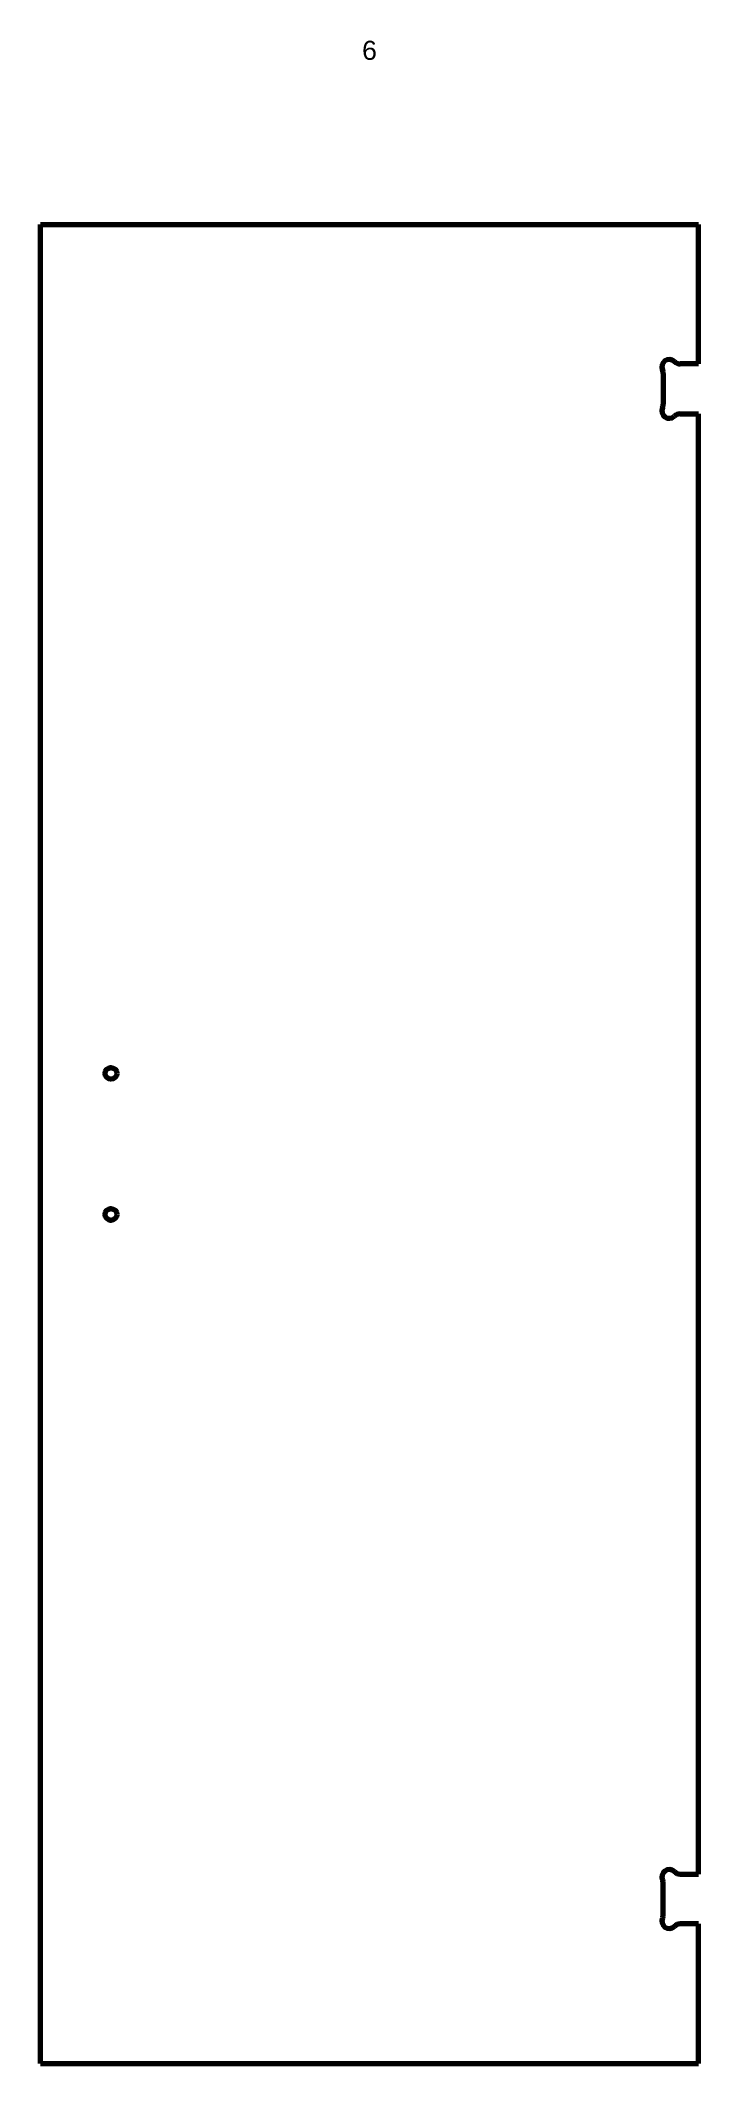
# Model space of a CAD drawing. Header units: inches. Extents: x 0 to 28, y 0 to 86.1.
import ezdxf

# ---------------------------------------------------------------- set-up
doc = ezdxf.new("R2010")
doc.units = ezdxf.units.IN
doc.header["$MEASUREMENT"] = 0
doc.layers.get('0').update_dxf_attribs({"linetype": 'CONTINUOUS'})
doc.styles.add('Arial', font='Arial')

msp = doc.modelspace()

# ---------------------------------------------------------------- linework, layer by layer
at = {"color": 7, "lineweight": 90}
for p, q in [((0, 0), (0, 78.25)), ((0, 78.25), (28, 78.25)), ((28, 72.312), (28, 78.25)), ((28, 72.312), (27.222, 72.312)), ((26.5, 71.901), (26.5, 70.599)), ((27.222, 70.188), (28, 70.188)), ((28, 8.062), (28, 70.188)), ((27.222, 8.062), (28, 8.062)), ((26.5, 6.349), (26.5, 7.651)), ((28, 5.938), (27.222, 5.938)), ((28, 0), (28, 5.938)), ((0, 0), (28, 0))]:
    msp.add_line(p, q, dxfattribs=at)
for centre in [(3, 42.125), (3, 36.125)]:
    msp.add_circle(centre, 0.25, dxfattribs=at)
for centre, radius, start, end in [((26.75, 72.188), 0.312, 46.65824, 204.61998), ((27.222, 72.688), 0.375, 226.65824, 270), ((26.125, 71.901), 0.375, 0, 24.61998), ((26.125, 70.599), 0.375, 335.38002, 360), ((26.75, 70.312), 0.312, 155.38002, 313.34176), ((27.222, 69.812), 0.375, 90, 133.34176), ((26.75, 7.938), 0.312, 46.65824, 204.61998), ((26.125, 7.651), 0.375, 0, 24.61998), ((27.222, 8.438), 0.375, 226.65824, 270), ((26.75, 6.062), 0.312, 155.38002, 313.34176), ((26.125, 6.349), 0.375, 335.38002, 360), ((27.222, 5.562), 0.375, 90, 133.34176)]:
    msp.add_arc(centre, radius, start, end, dxfattribs=at)

# ---------------------------------------------------------------- texts
at = {"color": 7, "lineweight": 90, "insert": (14, 86.062), "char_height": 0.812, "attachment_point": 2, "style": 'Arial'}
msp.add_mtext('6', dxfattribs=at)

doc.saveas('drawing.dxf')
